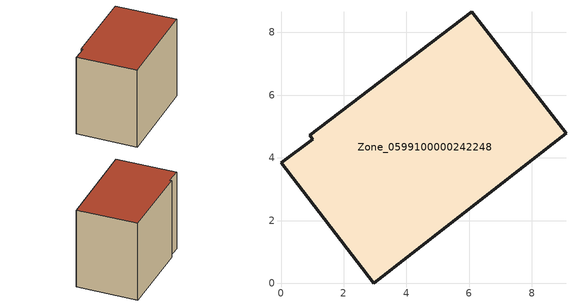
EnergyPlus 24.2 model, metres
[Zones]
Zone_0599100000242248
 floor ground (C_G): 9.09,4.78 2.96,0 0,3.84 1.01,4.59 0.91,4.72 6.09,8.66 z0
 wall outside (C_F): 9.09,4.78 6.09,8.66 0.91,4.72 1.01,4.59 0,3.84 2.96,0 9.09,4.78 z0:6.63
 roof outside (C_R): 2.96,0 9.09,4.78 6.09,8.66 0.91,4.72 1.01,4.59 0,3.84 z6.63
[BUILDING]
Pand.0599100000242248: North Axis=0; Terrain=City; Loads Convergence Tolerance Value=0.04; Temperature Convergence Tolerance Value=0.4; Solar Distribution=FullExterior; Maximum Number of Warmup Days=25; Minimum Number of Warmup Days=1
[Site:Location]
Rotterdam.The.Hague.AP_ZH_NLD Design_Conditions: Latitude=51.96; Longitude=4.45; Time Zone=1; Elevation=-4.5
[SITE:GROUNDTEMPERATURE:BUILDINGSURFACE]
18, 18, 18, 18, 18, 18, 18, 18, 18, 18, 18, 18
[MATERIAL] Thermal Absorptance=0.9; Solar Absorptance=0.7; Visible Absorptance=0.7
Name | Roughness | Thickness | Conductivity | Density | Specific Heat
G.TC.1946 | MediumSmooth | 0.15 | 1 | 540 | 1210
F.TC.1946 | Rough | 0.3 | 0.857143 | 1920 | 840
R.TC.1946 | MediumRough | 0.2 | 0.909091 | 1500 | 1000
[CONSTRUCTION]
C_G: G.TC.1946
C_F: F.TC.1946
C_R: R.TC.1946
[ZONE]
Zone_0599100000242248: Type=1; Multiplier=1; Ceiling Height=Autocalculate; Volume=Autocalculate; Floor Area=autocalculate; Part of Total Floor Area=Yes
[ZONEINFILTRATION:DESIGNFLOWRATE]
Infil_Zone_0599100000242248: Zone or ZoneList or Space or SpaceList=Zone_0599100000242248; Schedule=AlwaysOn; Design Flow Rate Calculation Method=Flow/Area; Flow Rate per Floor Area=0.003; Constant Term Coefficient=1; Temperature Term Coefficient=0; Velocity Term Coefficient=0; Velocity Squared Term Coefficient=0
[HVACTEMPLATE:ZONE:IDEALLOADSAIRSYSTEM]
Zone_0599100000242248: Maximum Heating Supply Air Temperature=50; Minimum Cooling Supply Air Temperature=13; Maximum Heating Supply Air Humidity Ratio=0.0156; Minimum Cooling Supply Air Humidity Ratio=0.0077; Heating Limit=NoLimit; Cooling Limit=NoLimit; Dehumidification Control Type=ConstantSensibleHeatRatio; Cooling Sensible Heat Ratio=0.7; Dehumidification Setpoint=60; Humidification Control Type=None; Humidification Setpoint=30; Outdoor Air Method=None; Outdoor Air Flow Rate per Person=0.00944; Outdoor Air Flow Rate per Zone Floor Area=0; Outdoor Air Flow Rate per Zone=0; Demand Controlled Ventilation Type=None; Outdoor Air Economizer Type=NoEconomizer; Heat Recovery Type=None; Sensible Heat Recovery Effectiveness=0.7; Latent Heat Recovery Effectiveness=0.65
[ZONECONTROL:THERMOSTAT]
ThermostatControl_Zone_0599100000242248: Zone or ZoneList=Zone_0599100000242248; Control Type Schedule=DualSetpointControlType; Control 1=Thermostat_Zone_0599100000242248; Temperature Difference Between Cutout And Setpoint=0
[THERMOSTATSETPOINT:DUALSETPOINT]
Thermostat_Zone_0599100000242248: Heating Setpoint Temperature Schedule=HeatingSetpoint_Zone_0599100000242248; Cooling Setpoint Temperature Schedule=CoolingSetpoint_Zone_0599100000242248
[SCHEDULE:COMPACT]
HeatingSetpoint_Zone_0599100000242248: Through: 12/31, For: AllDays, Until: 24:00, 21
CoolingSetpoint_Zone_0599100000242248: Through: 12/31, For: AllDays, Until: 24:00, 24
DualSetpointControlType: Through: 12/31, For: AllDays, Until: 24:00, 4
AlwaysOn: Through: 12/31, For: AllDays, Until: 24:00, 1
